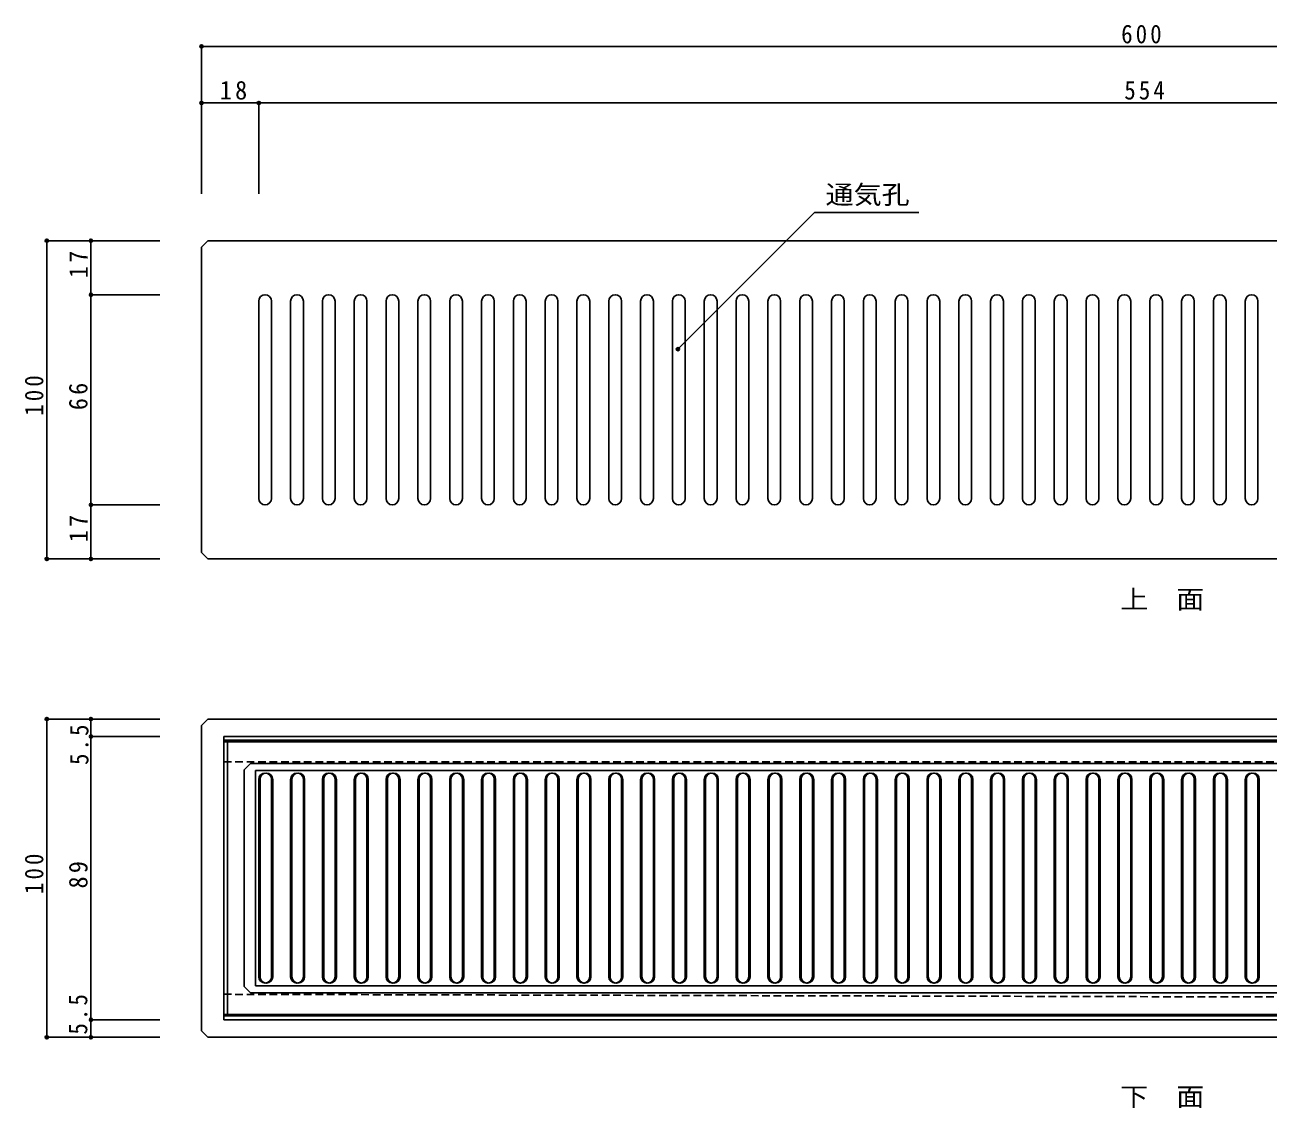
# Model space of a CAD drawing. Units: millimetres at full size, sheet at 1:2. Extents: x -354 to 422, y -182 to 193.
# Drawn here: x -354 to 36.8, y -147.4 to 193 of the extents above; entities that cross this region are included whole.
import ezdxf
from ezdxf.enums import TextEntityAlignment as Align

# ---------------------------------------------------------------- set-up
doc = ezdxf.new("R2010")
doc.units = ezdxf.units.MM
doc.header["$LTSCALE"] = 2
doc.header["$PDMODE"] = 32
doc.header["$PDSIZE"] = 1
doc.linetypes.add('DASHED1', pattern=[1.8, 1.2, -0.6])
doc.layers.add('0-0', color=7, linetype='Continuous')
doc.styles.add('ＭＳ ゴシック', font='')
doc.styles.get('ＭＳ ゴシック').set_extended_font_data('MS Gothic')

msp = doc.modelspace()

# ---------------------------------------------------------------- linework, layer by layer
at = {"layer": '0-0', "color": 4}
for p, q in [((-298.45, 186.249), (301.55, 186.249)), ((-298.45, 186.249), (-298.45, 139.877)), ((-298.45, 168.46), (-280.45, 168.46)), ((-298.45, 168.46), (-298.45, 139.877)), ((-280.45, 168.46), (-280.45, 139.877)), ((-280.45, 168.46), (273.55, 168.46)), ((-148.746, 91.109), (-105.784, 134.07)), ((-105.784, 134.07), (-73.012, 134.07)), ((-347.074, 125.189), (-347.074, 25.189)), ((-347.074, 125.189), (-311.573, 125.189)), ((-333.193, 108.189), (-333.193, 125.189)), ((-333.193, 125.189), (-311.573, 125.189)), ((-333.193, 42.189), (-333.193, 108.189)), ((-333.193, 108.189), (-311.573, 108.189)), ((-333.193, 25.189), (-333.193, 42.189)), ((-333.193, 42.189), (-311.573, 42.189)), ((-347.074, 25.189), (-311.573, 25.189)), ((-333.193, 25.189), (-311.573, 25.189)), ((-347.074, -25.099), (-347.074, -125.099)), ((-347.074, -25.099), (-311.573, -25.099)), ((-333.193, -25.099), (-333.193, -30.599)), ((-333.193, -25.099), (-311.573, -25.099)), ((-333.193, -30.599), (-311.573, -30.599)), ((-333.193, -30.599), (-333.193, -119.599)), ((-283.05, -39.099), (-285.05, -41.099)), ((-285.05, -109.099), (-285.05, -41.099)), ((-283.05, -39.099), (290.95, -39.099)), ((-280.05, -44.099), (-280.05, -106.099)), ((-276.05, -44.099), (-276.05, -106.099)), ((-270.05, -44.099), (-270.05, -106.099)), ((-266.05, -44.099), (-266.05, -106.099)), ((-260.05, -44.099), (-260.05, -106.099)), ((-256.05, -44.099), (-256.05, -106.099)), ((-250.05, -44.099), (-250.05, -106.099)), ((-246.05, -44.099), (-246.05, -106.099)), ((-240.05, -44.099), (-240.05, -106.099)), ((-236.05, -44.099), (-236.05, -106.099)), ((-230.05, -44.099), (-230.05, -106.099)), ((-226.05, -44.099), (-226.05, -106.099)), ((-220.05, -44.099), (-220.05, -106.099)), ((-216.05, -44.099), (-216.05, -106.099)), ((-210.05, -44.099), (-210.05, -106.099)), ((-206.05, -44.099), (-206.05, -106.099)), ((-200.05, -44.099), (-200.05, -106.099)), ((-196.05, -44.099), (-196.05, -106.099)), ((-190.05, -44.099), (-190.05, -106.099)), ((-186.05, -44.099), (-186.05, -106.099)), ((-180.05, -44.099), (-180.05, -106.099)), ((-176.05, -44.099), (-176.05, -106.099)), ((-170.05, -44.099), (-170.05, -106.099)), ((-166.05, -44.099), (-166.05, -106.099)), ((-160.05, -44.099), (-160.05, -106.099)), ((-156.05, -44.099), (-156.05, -106.099)), ((-150.05, -44.099), (-150.05, -106.099)), ((-146.05, -44.099), (-146.05, -106.099)), ((-140.05, -44.099), (-140.05, -106.099)), ((-136.05, -44.099), (-136.05, -106.099)), ((-130.05, -44.099), (-130.05, -106.099)), ((-126.05, -44.099), (-126.05, -106.099)), ((-120.05, -44.099), (-120.05, -106.099)), ((-116.05, -44.099), (-116.05, -106.099)), ((-110.05, -44.099), (-110.05, -106.099)), ((-106.05, -44.099), (-106.05, -106.099)), ((-100.05, -44.099), (-100.05, -106.099)), ((-96.05, -44.099), (-96.05, -106.099)), ((-90.05, -44.099), (-90.05, -106.099)), ((-86.05, -44.099), (-86.05, -106.099)), ((-80.05, -44.099), (-80.05, -106.099)), ((-76.05, -44.099), (-76.05, -106.099)), ((-70.05, -44.099), (-70.05, -106.099)), ((-66.05, -44.099), (-66.05, -106.099)), ((-60.05, -44.099), (-60.05, -106.099)), ((-56.05, -44.099), (-56.05, -106.099)), ((-50.05, -44.099), (-50.05, -106.099)), ((-46.05, -44.099), (-46.05, -106.099)), ((-40.05, -44.099), (-40.05, -106.099)), ((-36.05, -44.099), (-36.05, -106.099)), ((-30.05, -44.099), (-30.05, -106.099)), ((-26.05, -44.099), (-26.05, -106.099)), ((-20.05, -44.099), (-20.05, -106.099)), ((-16.05, -44.099), (-16.05, -106.099)), ((-10.05, -44.099), (-10.05, -106.099)), ((-6.05, -44.099), (-6.05, -106.099)), ((-0.05, -44.099), (-0.05, -106.099)), ((3.95, -44.099), (3.95, -106.099)), ((9.95, -44.099), (9.95, -106.099)), ((13.95, -44.099), (13.95, -106.099)), ((19.95, -44.099), (19.95, -106.099)), ((23.95, -44.099), (23.95, -106.099)), ((29.95, -44.099), (29.95, -106.099)), ((33.95, -44.099), (33.95, -106.099)), ((-285.05, -109.099), (-283.05, -111.099)), ((-283.05, -111.099), (290.95, -111.099)), ((-333.193, -119.599), (-311.573, -119.599)), ((-333.193, -119.599), (-333.193, -125.099)), ((-347.074, -125.099), (-311.573, -125.099)), ((-333.193, -125.099), (-311.573, -125.099))]:
    msp.add_line(p, q, dxfattribs=at)
at = {"layer": '0-0'}
for p, q in [((-296.45, 125.189), (-298.45, 123.189)), ((299.55, 125.189), (-296.45, 125.189)), ((-298.45, 27.189), (-298.45, 123.189)), ((-280.45, 106.189), (-280.45, 44.189)), ((-276.45, 106.189), (-276.45, 44.189)), ((-270.45, 106.189), (-270.45, 44.189)), ((-266.45, 106.189), (-266.45, 44.189)), ((-260.45, 106.189), (-260.45, 44.189)), ((-256.45, 106.189), (-256.45, 44.189)), ((-250.45, 106.189), (-250.45, 44.189)), ((-246.45, 106.189), (-246.45, 44.189)), ((-240.45, 106.189), (-240.45, 44.189)), ((-236.45, 106.189), (-236.45, 44.189)), ((-230.45, 106.189), (-230.45, 44.189)), ((-226.45, 106.189), (-226.45, 44.189)), ((-220.45, 106.189), (-220.45, 44.189)), ((-216.45, 106.189), (-216.45, 44.189)), ((-210.45, 106.189), (-210.45, 44.189)), ((-206.45, 106.189), (-206.45, 44.189)), ((-200.45, 106.189), (-200.45, 44.189)), ((-196.45, 106.189), (-196.45, 44.189)), ((-190.45, 106.189), (-190.45, 44.189)), ((-186.45, 106.189), (-186.45, 44.189)), ((-180.45, 106.189), (-180.45, 44.189)), ((-176.45, 106.189), (-176.45, 44.189)), ((-170.45, 106.189), (-170.45, 44.189)), ((-166.45, 106.189), (-166.45, 44.189)), ((-160.45, 106.189), (-160.45, 44.189)), ((-156.45, 106.189), (-156.45, 44.189)), ((-150.45, 106.189), (-150.45, 44.189)), ((-146.45, 106.189), (-146.45, 44.189)), ((-140.45, 106.189), (-140.45, 44.189)), ((-136.45, 106.189), (-136.45, 44.189)), ((-130.45, 106.189), (-130.45, 44.189)), ((-126.45, 106.189), (-126.45, 44.189)), ((-120.45, 106.189), (-120.45, 44.189)), ((-116.45, 106.189), (-116.45, 44.189)), ((-110.45, 106.189), (-110.45, 44.189)), ((-106.45, 106.189), (-106.45, 44.189)), ((-100.45, 106.189), (-100.45, 44.189)), ((-96.45, 106.189), (-96.45, 44.189)), ((-90.45, 106.189), (-90.45, 44.189)), ((-86.45, 106.189), (-86.45, 44.189)), ((-80.45, 106.189), (-80.45, 44.189)), ((-76.45, 106.189), (-76.45, 44.189)), ((-70.45, 106.189), (-70.45, 44.189)), ((-66.45, 106.189), (-66.45, 44.189)), ((-60.45, 106.189), (-60.45, 44.189)), ((-56.45, 106.189), (-56.45, 44.189)), ((-50.45, 106.189), (-50.45, 44.189)), ((-46.45, 106.189), (-46.45, 44.189)), ((-40.45, 106.189), (-40.45, 44.189)), ((-36.45, 106.189), (-36.45, 44.189)), ((-30.45, 106.189), (-30.45, 44.189)), ((-26.45, 106.189), (-26.45, 44.189)), ((-20.45, 106.189), (-20.45, 44.189)), ((-16.45, 106.189), (-16.45, 44.189)), ((-10.45, 106.189), (-10.45, 44.189)), ((-6.45, 106.189), (-6.45, 44.189)), ((-0.45, 106.189), (-0.45, 44.189)), ((3.55, 106.189), (3.55, 44.189)), ((9.55, 106.189), (9.55, 44.189)), ((13.55, 106.189), (13.55, 44.189)), ((19.55, 106.189), (19.55, 44.189)), ((23.55, 106.189), (23.55, 44.189)), ((29.55, 106.189), (29.55, 44.189)), ((33.55, 106.189), (33.55, 44.189)), ((-298.45, 27.189), (-296.45, 25.189)), ((299.55, 25.189), (-296.45, 25.189)), ((-298.45, -27.099), (-296.45, -25.099)), ((-298.45, -27.099), (-298.45, -123.099)), ((299.55, -25.099), (-296.45, -25.099)), ((-291.45, -30.599), (-291.45, -119.599)), ((294.55, -30.599), (-291.45, -30.599)), ((294.55, -31.799), (-291.45, -31.799)), ((294.55, -32.299), (-291.45, -32.299)), ((-290.25, -32.299), (-290.25, -117.899)), ((-280.45, -44.099), (-280.45, -106.099)), ((-276.45, -44.099), (-276.45, -106.099)), ((-270.45, -44.099), (-270.45, -106.099)), ((-266.45, -44.099), (-266.45, -106.099)), ((-260.45, -44.099), (-260.45, -106.099)), ((-256.45, -44.099), (-256.45, -106.099)), ((-250.45, -44.099), (-250.45, -106.099)), ((-246.45, -44.099), (-246.45, -106.099)), ((-240.45, -44.099), (-240.45, -106.099)), ((-236.45, -44.099), (-236.45, -106.099)), ((-230.45, -44.099), (-230.45, -106.099)), ((-226.45, -44.099), (-226.45, -106.099)), ((-220.45, -44.099), (-220.45, -106.099)), ((-216.45, -44.099), (-216.45, -106.099)), ((-210.45, -44.099), (-210.45, -106.099)), ((-206.45, -44.099), (-206.45, -106.099)), ((-200.45, -44.099), (-200.45, -106.099)), ((-196.45, -44.099), (-196.45, -106.099)), ((-190.45, -44.099), (-190.45, -106.099)), ((-186.45, -44.099), (-186.45, -106.099)), ((-180.45, -44.099), (-180.45, -106.099)), ((-176.45, -44.099), (-176.45, -106.099)), ((-170.45, -44.099), (-170.45, -106.099)), ((-166.45, -44.099), (-166.45, -106.099)), ((-160.45, -44.099), (-160.45, -106.099)), ((-156.45, -44.099), (-156.45, -106.099)), ((-150.45, -44.099), (-150.45, -106.099)), ((-146.45, -44.099), (-146.45, -106.099)), ((-140.45, -44.099), (-140.45, -106.099)), ((-136.45, -44.099), (-136.45, -106.099)), ((-130.45, -44.099), (-130.45, -106.099)), ((-126.45, -44.099), (-126.45, -106.099)), ((-120.45, -44.099), (-120.45, -106.099)), ((-116.45, -44.099), (-116.45, -106.099)), ((-110.45, -44.099), (-110.45, -106.099)), ((-106.45, -44.099), (-106.45, -106.099)), ((-100.45, -44.099), (-100.45, -106.099)), ((-96.45, -44.099), (-96.45, -106.099)), ((-90.45, -44.099), (-90.45, -106.099)), ((-86.45, -44.099), (-86.45, -106.099)), ((-80.45, -44.099), (-80.45, -106.099)), ((-76.45, -44.099), (-76.45, -106.099)), ((-70.45, -44.099), (-70.45, -106.099)), ((-66.45, -44.099), (-66.45, -106.099)), ((-60.45, -44.099), (-60.45, -106.099)), ((-56.45, -44.099), (-56.45, -106.099)), ((-50.45, -44.099), (-50.45, -106.099)), ((-46.45, -44.099), (-46.45, -106.099)), ((-40.45, -44.099), (-40.45, -106.099)), ((-36.45, -44.099), (-36.45, -106.099)), ((-30.45, -44.099), (-30.45, -106.099)), ((-26.45, -44.099), (-26.45, -106.099)), ((-20.45, -44.099), (-20.45, -106.099)), ((-16.45, -44.099), (-16.45, -106.099)), ((-10.45, -44.099), (-10.45, -106.099)), ((-6.45, -44.099), (-6.45, -106.099)), ((-0.45, -44.099), (-0.45, -106.099)), ((3.55, -44.099), (3.55, -106.099)), ((9.55, -44.099), (9.55, -106.099)), ((13.55, -44.099), (13.55, -106.099)), ((19.55, -44.099), (19.55, -106.099)), ((23.55, -44.099), (23.55, -106.099)), ((29.55, -44.099), (29.55, -106.099)), ((33.55, -44.099), (33.55, -106.099)), ((-281.45, -108.868), (-281.45, -108.899)), ((274.55, -108.899), (-281.45, -108.899)), ((294.55, -117.899), (-291.45, -117.899)), ((294.55, -118.399), (-291.45, -118.399)), ((294.55, -119.599), (-291.45, -119.599)), ((-296.45, -125.099), (-298.45, -123.099)), ((299.55, -125.099), (-296.45, -125.099))]:
    msp.add_line(p, q, dxfattribs=at)
at = {"layer": '0-0', "linetype": 'DASHED1'}
for p, q in [((-291.45, -38.599), (294.55, -38.599)), ((-291.45, -111.599), (294.55, -113.099))]:
    msp.add_line(p, q, dxfattribs=at)
at = {"layer": '0-0'}
msp.add_lwpolyline([(274.55, -41.299), (-281.45, -41.299), (-281.45, -108.899)], dxfattribs=at)
for centre, start, end in [((-278.45, 106.189), 0, 180), ((-268.45, 106.189), 0, 180), ((-258.45, 106.189), 0, 180), ((-248.45, 106.189), 0, 180), ((-238.45, 106.189), 0, 180), ((-228.45, 106.189), 0, 180), ((-218.45, 106.189), 0, 180), ((-208.45, 106.189), 0, 180), ((-198.45, 106.189), 0, 180), ((-188.45, 106.189), 0, 180), ((-178.45, 106.189), 0, 180), ((-168.45, 106.189), 0, 180), ((-158.45, 106.189), 0, 180), ((-148.45, 106.189), 0, 180), ((-138.45, 106.189), 0, 180), ((-128.45, 106.189), 0, 180), ((-118.45, 106.189), 0, 180), ((-108.45, 106.189), 0, 180), ((-98.45, 106.189), 0, 180), ((-88.45, 106.189), 0, 180), ((-78.45, 106.189), 0, 180), ((-68.45, 106.189), 0, 180), ((-58.45, 106.189), 0, 180), ((-48.45, 106.189), 0, 180), ((-38.45, 106.189), 0, 180), ((-28.45, 106.189), 0, 180), ((-18.45, 106.189), 0, 180), ((-8.45, 106.189), 0, 180), ((1.55, 106.189), 0, 180), ((11.55, 106.189), 0, 180), ((21.55, 106.189), 0, 180), ((31.55, 106.189), 0, 180), ((-278.45, 44.189), 180, 0), ((-268.45, 44.189), 180, 0), ((-258.45, 44.189), 180, 0), ((-248.45, 44.189), 180, 0), ((-238.45, 44.189), 180, 0), ((-228.45, 44.189), 180, 0), ((-218.45, 44.189), 180, 0), ((-208.45, 44.189), 180, 0), ((-198.45, 44.189), 180, 0), ((-188.45, 44.189), 180, 0), ((-178.45, 44.189), 180, 0), ((-168.45, 44.189), 180, 0), ((-158.45, 44.189), 180, 0), ((-148.45, 44.189), 180, 0), ((-138.45, 44.189), 180, 0), ((-128.45, 44.189), 180, 0), ((-118.45, 44.189), 180, 0), ((-108.45, 44.189), 180, 0), ((-98.45, 44.189), 180, 0), ((-88.45, 44.189), 180, 0), ((-78.45, 44.189), 180, 0), ((-68.45, 44.189), 180, 0), ((-58.45, 44.189), 180, 0), ((-48.45, 44.189), 180, 0), ((-38.45, 44.189), 180, 0), ((-28.45, 44.189), 180, 0), ((-18.45, 44.189), 180, 0), ((-8.45, 44.189), 180, 0), ((1.55, 44.189), 180, 0), ((11.55, 44.189), 180, 0), ((21.55, 44.189), 180, 0), ((31.55, 44.189), 180, 0), ((-278.45, -44.099), 0, 180), ((-268.45, -44.099), 0, 180), ((-258.45, -44.099), 0, 180), ((-248.45, -44.099), 0, 180), ((-238.45, -44.099), 0, 180), ((-228.45, -44.099), 0, 180), ((-218.45, -44.099), 0, 180), ((-208.45, -44.099), 0, 180), ((-198.45, -44.099), 0, 180), ((-188.45, -44.099), 0, 180), ((-178.45, -44.099), 0, 180), ((-168.45, -44.099), 0, 180), ((-158.45, -44.099), 0, 180), ((-148.45, -44.099), 0, 180), ((-138.45, -44.099), 0, 180), ((-128.45, -44.099), 0, 180), ((-118.45, -44.099), 0, 180), ((-108.45, -44.099), 0, 180), ((-98.45, -44.099), 0, 180), ((-88.45, -44.099), 0, 180), ((-78.45, -44.099), 0, 180), ((-68.45, -44.099), 0, 180), ((-58.45, -44.099), 0, 180), ((-48.45, -44.099), 0, 180), ((-38.45, -44.099), 0, 180), ((-28.45, -44.099), 0, 180), ((-18.45, -44.099), 0, 180), ((-8.45, -44.099), 0, 180), ((1.55, -44.099), 0, 180), ((11.55, -44.099), 0, 180), ((21.55, -44.099), 0, 180), ((31.55, -44.099), 0, 180), ((-278.45, -106.099), 180, 0), ((-268.45, -106.099), 180, 0), ((-258.45, -106.099), 180, 0), ((-248.45, -106.099), 180, 0), ((-238.45, -106.099), 180, 0), ((-228.45, -106.099), 180, 0), ((-218.45, -106.099), 180, 0), ((-208.45, -106.099), 180, 0), ((-198.45, -106.099), 180, 0), ((-188.45, -106.099), 180, 0), ((-178.45, -106.099), 180, 0), ((-168.45, -106.099), 180, 0), ((-158.45, -106.099), 180, 0), ((-148.45, -106.099), 180, 0), ((-138.45, -106.099), 180, 0), ((-128.45, -106.099), 180, 0), ((-118.45, -106.099), 180, 0), ((-108.45, -106.099), 180, 0), ((-98.45, -106.099), 180, 0), ((-88.45, -106.099), 180, 0), ((-78.45, -106.099), 180, 0), ((-68.45, -106.099), 180, 0), ((-58.45, -106.099), 180, 0), ((-48.45, -106.099), 180, 0), ((-38.45, -106.099), 180, 0), ((-28.45, -106.099), 180, 0), ((-18.45, -106.099), 180, 0), ((-8.45, -106.099), 180, 0), ((1.55, -106.099), 180, 0), ((11.55, -106.099), 180, 0), ((21.55, -106.099), 180, 0), ((31.55, -106.099), 180, 0)]:
    msp.add_arc(centre, 2, start, end, dxfattribs=at)
at = {"layer": '0-0', "color": 4}
for centre, start, end in [((-278.05, -44.099), 0, 180), ((-268.05, -44.099), 0, 180), ((-258.05, -44.099), 0, 180), ((-248.05, -44.099), 0, 180), ((-238.05, -44.099), 0, 180), ((-228.05, -44.099), 0, 180), ((-218.05, -44.099), 0, 180), ((-208.05, -44.099), 0, 180), ((-198.05, -44.099), 0, 180), ((-188.05, -44.099), 0, 180), ((-178.05, -44.099), 0, 180), ((-168.05, -44.099), 0, 180), ((-158.05, -44.099), 0, 180), ((-148.05, -44.099), 0, 180), ((-138.05, -44.099), 0, 180), ((-128.05, -44.099), 0, 180), ((-118.05, -44.099), 0, 180), ((-108.05, -44.099), 0, 180), ((-98.05, -44.099), 0, 180), ((-88.05, -44.099), 0, 180), ((-78.05, -44.099), 0, 180), ((-68.05, -44.099), 0, 180), ((-58.05, -44.099), 0, 180), ((-48.05, -44.099), 0, 180), ((-38.05, -44.099), 0, 180), ((-28.05, -44.099), 0, 180), ((-18.05, -44.099), 0, 180), ((-8.05, -44.099), 0, 180), ((1.95, -44.099), 0, 180), ((11.95, -44.099), 0, 180), ((21.95, -44.099), 0, 180), ((31.95, -44.099), 0, 180), ((-278.05, -106.099), 180, 0), ((-268.05, -106.099), 180, 0), ((-258.05, -106.099), 180, 0), ((-248.05, -106.099), 180, 0), ((-238.05, -106.099), 180, 0), ((-228.05, -106.099), 180, 0), ((-218.05, -106.099), 180, 0), ((-208.05, -106.099), 180, 0), ((-198.05, -106.099), 180, 0), ((-188.05, -106.099), 180, 0), ((-178.05, -106.099), 180, 0), ((-168.05, -106.099), 180, 0), ((-158.05, -106.099), 180, 0), ((-148.05, -106.099), 180, 0), ((-138.05, -106.099), 180, 0), ((-128.05, -106.099), 180, 0), ((-118.05, -106.099), 180, 0), ((-108.05, -106.099), 180, 0), ((-98.05, -106.099), 180, 0), ((-88.05, -106.099), 180, 0), ((-78.05, -106.099), 180, 0), ((-68.05, -106.099), 180, 0), ((-58.05, -106.099), 180, 0), ((-48.05, -106.099), 180, 0), ((-38.05, -106.099), 180, 0), ((-28.05, -106.099), 180, 0), ((-18.05, -106.099), 180, 0), ((-8.05, -106.099), 180, 0), ((1.95, -106.099), 180, 0), ((11.95, -106.099), 180, 0), ((21.95, -106.099), 180, 0), ((31.95, -106.099), 180, 0)]:
    msp.add_arc(centre, 2, start, end, dxfattribs=at)
at = {"layer": '0-0', "color": 5}
for p in [(-298.45, 186.249), (-298.45, 168.46), (-280.45, 168.46), (-347.074, 125.189), (-333.193, 125.189), (-333.193, 108.189), (-148.746, 91.109), (-333.193, 42.189), (-347.074, 25.189), (-333.193, 25.189), (-347.074, -25.099), (-333.193, -25.099), (-333.193, -30.599), (-333.193, -119.599), (-347.074, -125.099), (-333.193, -125.099)]:
    msp.add_point(p, dxfattribs=at)

# ---------------------------------------------------------------- texts
at = {"layer": '0-0', "style": 'ＭＳ ゴシック', "width": 1.1}
for s, p in [('通気孔', (-102.32, 134.981)), ('上\u3000面', (-9.725, 7.805)), ('下\u3000面', (-9.725, -148.482))]:
    msp.add_text(s, height=5.865, dxfattribs=at).set_placement(p, align=Align.BOTTOM_LEFT)
at = {"layer": '0-0', "char_height": 5.865, "attachment_point": 7, "style": 'ＭＳ ゴシック'}
for s, insert in [('\\T1.27;\\W0.9;600', (-9.43, 187.109)), ('\\T1.27;\\W0.95;18', (-292.7, 169.46)), ('\\T1.27;\\W0.9;554', (-8.45, 169.46))]:
    msp.add_mtext(s, dxfattribs=dict(at, insert=insert))
at = {"layer": '0-0', "char_height": 5.865, "attachment_point": 7, "rotation": 90, "style": 'ＭＳ ゴシック'}
for s, insert in [('\\T1.27;\\W0.95;17', (-334.193, 113.439)), ('\\T1.27;\\W0.9;100', (-348.074, 70.189)), ('\\T1.27;\\W0.95;66', (-334.193, 71.939)), ('\\T1.27;\\W0.95;17', (-334.193, 30.439)), ('\\T1.27;\\W0.9;5.5', (-333.903, -39.545)), ('\\T1.27;\\W0.9;100', (-348.074, -80.099)), ('\\T1.27;\\W0.95;89', (-334.193, -78.349)), ('\\T1.27;\\W0.9;5.5', (-334.254, -124.251))]:
    msp.add_mtext(s, dxfattribs=dict(at, insert=insert))

doc.saveas('drawing.dxf')
